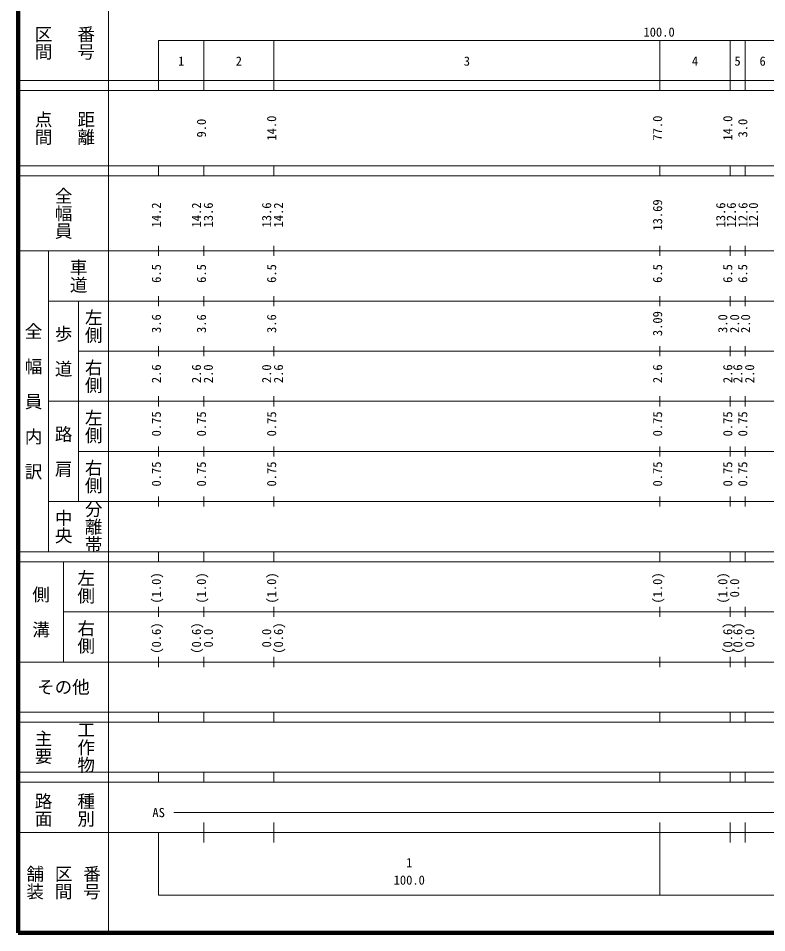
# Model space of a CAD drawing. Units: millimetres on the paper, enlarged 1000 times. Extents: x 40000 to 680000, y 20000 to 380000.
# Drawn here: x 40000 to 189317, y 20000 to 202409 of the extents above; entities that cross this region are included whole.
import ezdxf
from ezdxf.enums import TextEntityAlignment as Align

# ---------------------------------------------------------------- set-up
doc = ezdxf.new("R2010")
doc.units = ezdxf.units.MM
doc.header["$LTSCALE"] = 1000
doc.layers.add('M-TTL', color=2, linetype='Continuous', lineweight=140)
doc.layers.add('M-TTL-BAND', color=7, linetype='Continuous', lineweight=13)
doc.styles.add('@ＭＳ ゴシック', font='')
doc.styles.add('ＭＳ ゴシック', font='')
doc.styles.get('@ＭＳ ゴシック').set_extended_font_data('@MS Gothic')
doc.styles.get('ＭＳ ゴシック').set_extended_font_data('MS Gothic')

msp = doc.modelspace()

# ---------------------------------------------------------------- linework, layer by layer
at = {"layer": 'M-TTL'}
for p, q in [((40000, 380000), (40000, 20000)), ((40000, 20000), (680000, 20000))]:
    msp.add_line(p, q, dxfattribs=at)
at = {"layer": 'M-TTL-BAND'}
for p, q in [((58000, 370000), (58000, 20000)), ((68000, 198000), (579000, 198000)), ((68000, 198000), (68000, 188000)), ((77000, 188000), (77000, 198000)), ((91000, 188000), (91000, 198000)), ((168000, 188000), (168000, 198000)), ((182000, 188000), (182000, 198000)), ((185000, 188000), (185000, 198000)), ((40000, 190000), (579000, 190000)), ((40000, 188000), (579000, 188000)), ((40000, 173000), (579000, 173000)), ((68000, 171000), (68000, 173000)), ((77000, 171000), (77000, 173000)), ((91000, 171000), (91000, 173000)), ((168000, 171000), (168000, 173000)), ((182000, 171000), (182000, 173000)), ((185000, 171000), (185000, 173000)), ((40000, 171000), (579000, 171000)), ((68000, 155000), (68000, 157000)), ((77000, 155000), (77000, 157000)), ((91000, 155000), (91000, 157000)), ((168000, 155000), (168000, 157000)), ((182000, 155000), (182000, 157000)), ((185000, 155000), (185000, 157000)), ((40000, 156000), (579000, 156000)), ((46000, 96000), (46000, 156000)), ((46000, 146000), (579000, 146000)), ((52000, 146000), (52000, 106000)), ((68000, 145000), (68000, 147000)), ((77000, 145000), (77000, 147000)), ((91000, 145000), (91000, 147000)), ((168000, 145000), (168000, 147000)), ((182000, 145000), (182000, 147000)), ((185000, 145000), (185000, 147000)), ((68000, 135000), (68000, 137000)), ((77000, 135000), (77000, 137000)), ((91000, 135000), (91000, 137000)), ((168000, 135000), (168000, 137000)), ((182000, 135000), (182000, 137000)), ((185000, 135000), (185000, 137000)), ((52000, 136000), (579000, 136000)), ((46000, 126000), (579000, 126000)), ((68000, 125000), (68000, 127000)), ((77000, 125000), (77000, 127000)), ((91000, 125000), (91000, 127000)), ((168000, 125000), (168000, 127000)), ((182000, 125000), (182000, 127000)), ((185000, 125000), (185000, 127000)), ((68000, 115000), (68000, 117000)), ((77000, 115000), (77000, 117000)), ((91000, 115000), (91000, 117000)), ((168000, 115000), (168000, 117000)), ((182000, 115000), (182000, 117000)), ((185000, 115000), (185000, 117000)), ((52000, 116000), (579000, 116000)), ((46000, 106000), (579000, 106000)), ((68000, 105000), (68000, 107000)), ((77000, 105000), (77000, 107000)), ((91000, 105000), (91000, 107000)), ((168000, 105000), (168000, 107000)), ((182000, 105000), (182000, 107000)), ((185000, 105000), (185000, 107000)), ((40000, 96000), (579000, 96000)), ((68000, 94000), (68000, 96000)), ((77000, 94000), (77000, 96000)), ((91000, 94000), (91000, 96000)), ((168000, 94000), (168000, 96000)), ((182000, 94000), (182000, 96000)), ((185000, 94000), (185000, 96000)), ((40000, 94000), (579000, 94000)), ((49000, 94000), (49000, 74000)), ((49000, 84000), (579000, 84000)), ((68000, 83000), (68000, 85000)), ((77000, 83000), (77000, 85000)), ((91000, 83000), (91000, 85000)), ((168000, 83000), (168000, 85000)), ((182000, 83000), (182000, 85000)), ((185000, 83000), (185000, 85000)), ((68000, 73000), (68000, 75000)), ((77000, 73000), (77000, 75000)), ((91000, 73000), (91000, 75000)), ((168000, 73000), (168000, 75000)), ((182000, 73000), (182000, 75000)), ((185000, 73000), (185000, 75000)), ((40000, 74000), (579000, 74000)), ((40000, 64000), (579000, 64000)), ((68000, 62000), (68000, 64000)), ((77000, 62000), (77000, 64000)), ((91000, 62000), (91000, 64000)), ((168000, 62000), (168000, 64000)), ((182000, 62000), (182000, 64000)), ((185000, 62000), (185000, 64000)), ((40000, 62000), (579000, 62000)), ((40000, 52000), (579000, 52000)), ((68000, 50000), (68000, 52000)), ((77000, 50000), (77000, 52000)), ((91000, 50000), (91000, 52000)), ((168000, 50000), (168000, 52000)), ((182000, 50000), (182000, 52000)), ((185000, 50000), (185000, 52000)), ((40000, 50000), (579000, 50000)), ((71000, 44000), (565000, 44000)), ((77000, 38000), (77000, 42000)), ((91000, 38000), (91000, 42000)), ((168000, 27500), (168000, 42000)), ((182000, 38000), (182000, 42000)), ((185000, 38000), (185000, 42000)), ((40000, 40000), (579000, 40000)), ((68000, 40000), (68000, 27500)), ((68000, 27500), (579000, 27500))]:
    msp.add_line(p, q, dxfattribs=at)

# ---------------------------------------------------------------- texts
at = {"layer": 'M-TTL-BAND', "style": '@ＭＳ ゴシック'}
for s, p in [('番号', (53500, 197500)), ('区間', (45000, 197500)), ('点間', (45000, 180500)), ('距離', (53500, 180500)), ('全幅員', (49000, 163500)), ('車道', (52000, 151000)), ('左側', (55000, 141000)), ('全\u3000幅\u3000員\u3000内\u3000訳', (43000, 126000)), ('歩\u3000道', (49000, 136000)), ('右側', (55000, 131000)), ('左側', (55000, 121000)), ('路\u3000肩', (49000, 116000)), ('右側', (55000, 111000)), ('分離帯', (55000, 101000)), ('中央', (49000, 101000)), ('左側', (53500, 89000)), ('側\u3000溝', (44500, 84000)), ('右側', (53500, 79000)), ('主要', (45000, 57000)), ('工作物', (53500, 57000)), ('路面', (45000, 44500)), ('種別', (53500, 44500)), ('舗装', (43333, 30000)), ('区間', (49000, 30000)), ('番号', (54667, 30000))]:
    msp.add_text(s, height=2566, rotation=270, dxfattribs=at).set_placement(p, align=Align.MIDDLE_CENTER)
at = {"layer": 'M-TTL-BAND', "style": 'ＭＳ ゴシック'}
for s, p in [('100.0', (167844, 198195)), ('1', (72500, 192405)), ('2', (84000, 192405)), ('3', (129500, 192405)), ('4', (175000, 192405)), ('5', (183500, 192405)), ('6', (188500, 192405)), ('AS', (68000, 42500)), ('1', (118000, 32523)), ('100.0', (118000, 29033))]:
    msp.add_text(s, height=1833, dxfattribs=at).set_placement(p, align=Align.BOTTOM_CENTER)
for s, p in [('14.0', (92000, 180500)), ('77.0', (169000, 180500)), ('14.0', (183000, 180500)), ('9.0', (78000, 180500)), ('3.0', (186000, 180500)), ('13.69', (169000, 163174)), ('14.2', (69000, 163174)), ('14.2', (77000, 163174)), ('13.6', (79370, 163174)), ('13.6', (91000, 163174)), ('14.2', (93370, 163174)), ('13.6', (181595, 163174)), ('12.6', (183714, 163174)), ('12.6', (186030, 163174)), ('12.0', (188116, 163174)), ('6.5', (69000, 151500)), ('6.5', (78000, 151500)), ('6.5', (92000, 151500)), ('6.5', (169000, 151500)), ('6.5', (183000, 151500)), ('6.5', (186000, 151500)), ('3.6', (69000, 141500)), ('3.6', (78000, 141500)), ('3.6', (92000, 141500)), ('3.09', (169000, 141500)), ('3.0', (182000, 141500)), ('2.0', (184370, 141500)), ('2.0', (186551, 141500)), ('2.6', (69000, 131500)), ('2.6', (77000, 131500)), ('2.0', (79370, 131500)), ('2.0', (91000, 131500)), ('2.6', (93370, 131500)), ('2.6', (169000, 131500)), ('2.6', (183000, 131500)), ('2.6', (185000, 131500)), ('2.0', (187370, 131500)), ('0.75', (69000, 121500)), ('0.75', (78000, 121500)), ('0.75', (92000, 121500)), ('0.75', (169000, 121500)), ('0.75', (183000, 121500)), ('0.75', (186000, 121500)), ('0.75', (69000, 111500)), ('0.75', (78000, 111500)), ('0.75', (92000, 111500)), ('0.75', (169000, 111500)), ('0.75', (183000, 111500)), ('0.75', (186000, 111500)), ('(1.0)', (69000, 88764)), ('(1.0)', (78000, 88764)), ('(1.0)', (92000, 88764)), ('(1.0)', (169000, 88764)), ('(1.0)', (182000, 88764)), ('0.0', (184370, 88764)), ('(0.6)', (69000, 78764)), ('(0.6)', (77000, 78764)), ('0.0', (79370, 78764)), ('0.0', (91000, 78764)), ('(0.6)', (93370, 78764)), ('(0.6)', (183000, 78764)), ('(0.6)', (185000, 78764)), ('0.0', (187370, 78764))]:
    msp.add_text(s, height=1833, rotation=90, dxfattribs=at).set_placement(p, align=Align.BOTTOM_CENTER)
msp.add_text('その他', height=2566, dxfattribs=at).set_placement((49000, 69000), align=Align.MIDDLE_CENTER)

doc.saveas('drawing.dxf')
